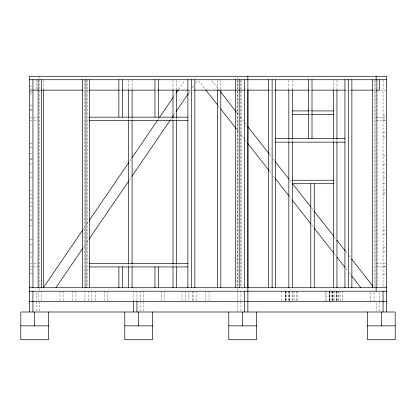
<?xml version="1.0" encoding="UTF-8"?>
<svg xmlns="http://www.w3.org/2000/svg" width="416" height="416" viewBox="0 0 416 416"><rect width="100%" height="100%" fill="white"/><g stroke="black" fill="none" stroke-linecap="round" stroke-linejoin="round"><path stroke-width="0.31" stroke-dasharray="2.08 1.56" d="M83.195 229.299L85.389 226.086M86.668 224.208L89.045 220.724M129.636 161.216L131.732 158.142M157.794 119.938L159.255 117.796M173.519 96.886L175.76 93.605M178.641 89.383L184.491 80.808M83.351 247.525L85.28 244.696M86.668 242.663L88.837 239.486M129.428 179.982L131.732 176.597M170.383 119.938L171.844 117.796M173.675 115.112L175.869 111.899M188.666 93.137L190.861 89.918M192.327 87.776L193.788 85.628M195.619 82.95L197.08 80.808M29.468 86.611L32.354 86.611M30.046 89.066L32.354 89.066M30.046 90.132L32.354 90.132M38.709 90.132L41.6 90.132M82.508 90.132L89.44 90.132M119.454 90.132L121.768 90.132M156.073 90.132L158.428 90.132M188.531 90.132L194.828 90.132M236.309 90.132L239.2 90.132M244.4 90.132L247.291 90.132M269.677 90.132L274.872 90.132M309.28 90.132L311.225 90.132M345.509 90.132L348.92 90.132M349.528 90.132L350.865 90.132M373.246 90.132L376.132 90.132M380.692 90.132L386.532 90.132M30.046 91.848L32.354 91.848M30.046 93.314L32.354 93.314M30.046 105.456L32.354 105.498M30.046 109.736L32.354 109.736M30.046 110.692L32.354 110.692M309.686 110.911L310.97 110.911M309.686 114.374L310.97 114.374M383.068 115.497L385.954 115.497M29.468 117.172L39.868 117.172M376.132 117.172L385.882 117.172M383.068 119.98L385.954 119.98M30.118 120.64L33.368 120.64M34.018 120.64L38.568 120.64M376.132 120.64L386.532 120.64M383.068 132.501L385.954 132.501M383.068 136.989L386.532 136.989M30.046 143.291L32.354 143.291M30.046 147.529L32.354 147.529M30.046 153.65L32.354 153.65M383.068 155.792L385.954 155.792M30.046 158.891L32.354 158.891M30.046 159.713L32.354 159.713M30.046 163.946L32.354 163.946M383.068 164.414L385.954 164.414M30.046 172.494L32.354 172.494M383.068 172.91L386.532 172.91M383.068 177.393L385.954 177.393M30.046 177.731L32.354 177.731M383.068 183.674L385.954 183.674M383.068 189.914L385.954 189.914M30.046 190.138L32.354 190.138M383.068 192.301L385.954 192.301M30.046 194.371L32.354 194.371M383.068 194.402L385.954 194.402M30.046 198.609L32.354 198.609M30.046 202.842L32.354 202.842M30.046 206.554L32.354 206.554M30.046 210.792L32.354 210.792M29.468 215.025L32.354 215.025M30.046 219.263L32.354 219.263M30.046 220.693L32.354 220.693M30.046 225.93L32.354 225.93M383.068 230.318L385.954 230.318M383.068 234.806L385.954 234.806M30.046 239.533L32.354 239.533M30.046 244.774L32.354 244.774M383.068 247.328L385.954 247.328M383.068 251.815L386.532 251.815M30.046 252.819L32.354 252.819M30.046 257.057L32.354 257.057M30.118 263.468L33.368 263.468M34.018 263.468L38.568 263.468M376.132 263.468L385.882 263.468M383.068 266.172L385.954 266.172M29.468 266.932L39.868 266.932M376.782 266.932L385.882 266.932M30.046 269.24L32.354 269.24M30.046 273.478L32.354 273.478M383.068 274.799L386.532 274.799M211.827 80.756L218.639 89.445M218.899 89.778L220.059 91.25M236.673 112.44L238.69 115.014M240.235 116.979L243.485 121.129M244.468 122.387L247.166 125.824M269.532 154.346L271.534 156.905M273.14 158.948L274.742 160.992M289.567 179.899L291.569 182.458M311.563 207.953L313.612 210.564M334.261 236.902L336.05 239.184M345.67 251.446L348.072 254.514M348.473 255.024L350.875 258.092M198.614 80.756L205.426 89.445M218.249 105.799L220.059 108.103M236.678 129.308L238.69 131.872M240.235 133.838L243.495 137.992M244.468 139.24L247.166 142.678M269.542 171.21L271.544 173.768M273.146 175.812L274.747 177.856M288.844 195.832L291.58 199.321M311.563 224.806L313.617 227.427M334.261 253.76L336.06 256.048M345.675 268.315L347.677 270.868M349.284 272.912L350.886 274.955M383.068 80.382L383.068 287.097M379.6 292.5L379.6 300.95M379.6 301.6L379.6 312M377.868 79.732L377.868 287.082M376.132 302.9L376.132 311.35M374.4 80.382L374.4 287.082M374.052 292.5L374.052 300.95M370.588 292.5L370.588 301.6M342.16 291.2L342.16 300.95M340.059 291.2L340.059 300.95M338.692 291.2L338.692 300.95M338 291.2L338 300.95M336.96 80.382L336.96 89.482M336.96 139.313L336.96 141.482M336.903 291.2L336.903 300.95M336.591 291.2L336.591 300.95M336.268 291.2L336.268 300.95M334.532 291.2L334.532 301.6M333.492 79.732L333.492 89.482M333.492 139.355L333.492 141.482M333.44 291.2L333.44 300.95M332.8 291.2L332.8 300.95M332.66 291.2L332.66 300.95M332.592 291.2L332.592 300.95M331.068 291.2L331.068 300.95M329.68 292.5L329.68 300.95M329.264 291.2L329.264 300.95M329.196 291.2L329.196 300.95M329.124 291.2L329.124 300.95M326.212 292.5L326.212 301.6M325.796 291.2L325.796 300.95M297.788 291.2L297.788 300.95M296.4 291.2L296.4 300.95M294.32 291.2L294.32 300.95M292.932 291.2L292.932 300.95M292.88 291.2L292.88 300.95M292.308 80.382L292.308 89.482M292.308 139.339L292.308 141.482M289.468 291.2L289.468 300.95M289.411 291.2L289.411 300.95M289.052 291.2L289.052 300.95M288.844 80.382L288.844 90.132M288.844 139.407L288.844 141.482M288.636 291.2L288.636 300.95M286 291.2L286 300.95M285.584 291.2L285.584 300.95M285.308 291.2L285.308 300.95M285.168 291.2L285.168 300.95M281.84 291.2L281.84 301.6M241.004 80.382L241.004 287.087M240.932 79.732L240.932 287.082M240.932 291.2L240.932 300.95M240.932 301.6L240.932 312M237.536 80.371L237.536 287.087M237.468 76.846L237.468 79.154M237.468 79.732L237.468 287.732M237.468 288.309L237.468 290.623M237.468 291.2L237.468 312M220.828 79.732L220.828 89.731M217.36 80.356L217.36 89.757M209.04 291.2L209.04 300.95M205.572 291.2L205.572 300.95M196.56 291.2L196.56 300.95M193.092 291.2L193.092 300.95M192.4 291.2L192.4 301.6M188.932 291.2L188.932 300.95M185.468 291.2L185.468 301.6M182 291.2L182 301.6M176.452 80.376L176.452 89.482M176.452 118.082L176.452 119.486M176.452 264.332L176.452 266.297M172.988 80.376L172.988 89.482M172.988 118.066L172.988 120.032M172.988 264.332L172.988 266.365M164.668 291.2L164.668 300.95M161.2 291.2L161.2 300.95M143.868 291.2L143.868 300.95M143.868 301.6L143.868 312M140.4 291.2L140.4 311.35M136.932 291.2L136.932 301.6M133.468 291.2L133.468 301.6M132.08 79.732L132.08 89.482M132.08 118.035L132.08 120.032M132.08 264.332L132.08 266.313M128.612 80.382L128.612 89.482M128.612 117.983L128.612 120.032M128.612 264.332L128.612 266.292M107.812 291.2L107.812 300.95M104.348 291.2L104.348 300.95M95.337 291.2L95.337 300.95M91.868 291.2L91.868 300.95M88.4 291.2L88.4 301.6M87.708 79.732L87.708 287.732M84.932 291.2L84.932 300.95M84.24 79.732L84.24 287.732M75.92 291.2L75.92 300.95M72.452 291.2L72.452 300.95M63.44 291.2L63.44 301.6M59.972 291.2L59.972 300.95M43.332 80.382L43.332 89.482M41.6 291.2L41.6 300.95M39.868 76.268L39.868 79.154M39.868 79.732L39.868 287.732M39.868 288.309L39.868 291.2M39.868 301.6L39.868 312M38.132 291.2L38.132 300.95M36.4 79.732L36.4 90.132M36.4 292.5L36.4 300.95M36.4 301.6L36.4 311.35"/><path stroke-width="0.62" d="M82.462 230.37L43.332 287.732L43.332 90.132M89.409 220.189L128.903 162.292M132.194 157.466L157.43 120.474M159.624 117.26L173.155 97.422M176.077 93.137L178.272 89.918M55.921 287.732L82.618 248.602M89.201 238.95L128.695 181.054M131.986 176.228L170.019 120.474M172.214 117.26L173.311 115.653M176.233 111.363L188.302 93.673M29.468 79.732L386.532 79.732M32.718 90.132L38.709 90.132M41.163 90.132L82.768 90.132M89.206 90.132L119.168 90.132M122.314 90.132L154.918 90.132M158.018 90.132L188.531 90.132M194.376 90.132L236.168 90.132M238.768 90.132L244.618 90.132M247.608 90.132L269.22 90.132M274.872 90.132L308.745 90.132M311.875 90.132L345.03 90.132M351.478 90.132L372.902 90.132M376.132 90.132L379.6 90.132L379.6 79.732M292.308 110.911L309.041 110.911M311.615 110.911L333.492 110.911M292.308 114.374L309.041 114.374M311.615 114.374L333.492 114.374M89.44 117.172L187.892 117.172M89.44 120.64L187.892 120.64M275.6 138.668L344.932 138.668M275.6 142.132L344.932 142.132M292.308 180.242L333.492 180.242M292.308 183.711L333.492 183.711M89.44 263.468L187.892 263.468M89.44 266.932L187.892 266.932M29.468 287.732L386.532 287.732M29.468 291.2L386.532 291.2M29.468 301.6L386.532 301.6M20.8 325.868L48.532 325.868M124.8 325.868L152.532 325.868M228.8 325.868L256.532 325.868M367.468 325.868L395.2 325.868M220.641 91.998L236.272 111.93M247.894 126.75L269.131 153.837M275.142 161.502L288.766 178.88M292.37 183.477L310.804 206.986M314.012 211.073L333.648 236.116M336.851 240.204L345.27 250.936M351.681 259.116L372.918 286.198M205.826 89.955L217.448 104.775M220.652 108.862L236.278 128.794M247.9 143.614L269.136 170.7M275.148 178.365L288.772 195.744M292.38 200.34L310.814 223.85M314.018 227.942L333.653 252.98M336.861 257.072L344.874 267.29M351.686 275.98L360.906 287.732M386.532 312L386.532 76.268L29.468 76.268L29.468 312M383.068 291.2L383.068 312M381.332 312L381.332 325.868M376.132 76.268L376.132 291.2M372.668 79.732L372.668 287.732M367.468 312L367.468 339.732L395.2 339.732L395.2 312L20.8 312L20.8 339.732L48.532 339.732L48.532 312M351.868 79.732L351.868 287.732M348.4 79.732L348.4 287.732M344.932 79.732L344.932 287.732M336.96 90.095L336.96 138.882M336.96 141.903L336.96 287.732M333.492 90.1L333.492 138.882M333.492 141.95L333.492 287.732M314.257 183.711L314.257 287.711M312 79.732L312 138.668M310.794 183.711L310.794 287.711M308.532 79.732L308.532 138.668M292.308 90.1L292.308 138.882M292.308 141.934L292.308 287.732M288.844 90.111L288.844 138.882M288.844 142.002L288.844 287.732M275.6 79.732L275.6 287.732M272.132 79.732L272.132 287.732M268.668 79.732L268.668 287.732M256.532 312L256.532 339.732L228.8 339.732L228.8 312M247.936 90.048L247.936 287.732M247.868 76.268L247.868 312M244.4 79.732L244.4 287.732M244.4 291.2L244.4 312M242.668 312L242.668 325.868M239.2 79.732L239.2 287.732M235.732 79.732L235.732 287.732M220.828 90.132L220.828 287.732M217.36 90.132L217.36 287.732M194.828 79.732L194.828 287.732M191.36 79.732L191.36 287.732M187.892 79.732L187.892 287.732M176.452 90.017L176.452 117.536M176.452 120.136L176.452 263.697M176.452 266.932L176.452 287.732M172.988 89.981L172.988 117.432M172.988 120.656L172.988 263.775M172.988 266.932L172.988 287.732M158.428 79.732L158.428 117.172M158.413 266.932L158.413 287.732M154.96 79.732L154.96 117.172M154.944 266.932L154.944 287.732M152.532 312L152.532 339.732L124.8 339.732L124.8 312M138.668 312L138.668 325.868M136.932 301.6L136.932 312M133.468 301.6L133.468 312M132.08 90.121L132.08 117.432M132.08 120.63L132.08 263.718M132.08 266.932L132.08 287.732M128.612 90.106L128.612 117.432M128.612 120.578L128.612 263.692M128.612 266.932L128.612 287.732M122.34 79.732L122.34 117.172M122.356 266.932L122.356 287.732M118.877 79.732L118.877 117.172M118.893 266.932L118.893 287.732M89.44 79.732L89.44 287.732M85.972 79.732L85.972 287.732M82.508 79.732L82.508 287.732M41.6 79.732L41.6 287.732M38.132 79.732L38.132 287.732M34.668 312L34.668 325.868M32.932 79.732L32.932 287.732M32.932 291.2L32.932 312"/></g></svg>
